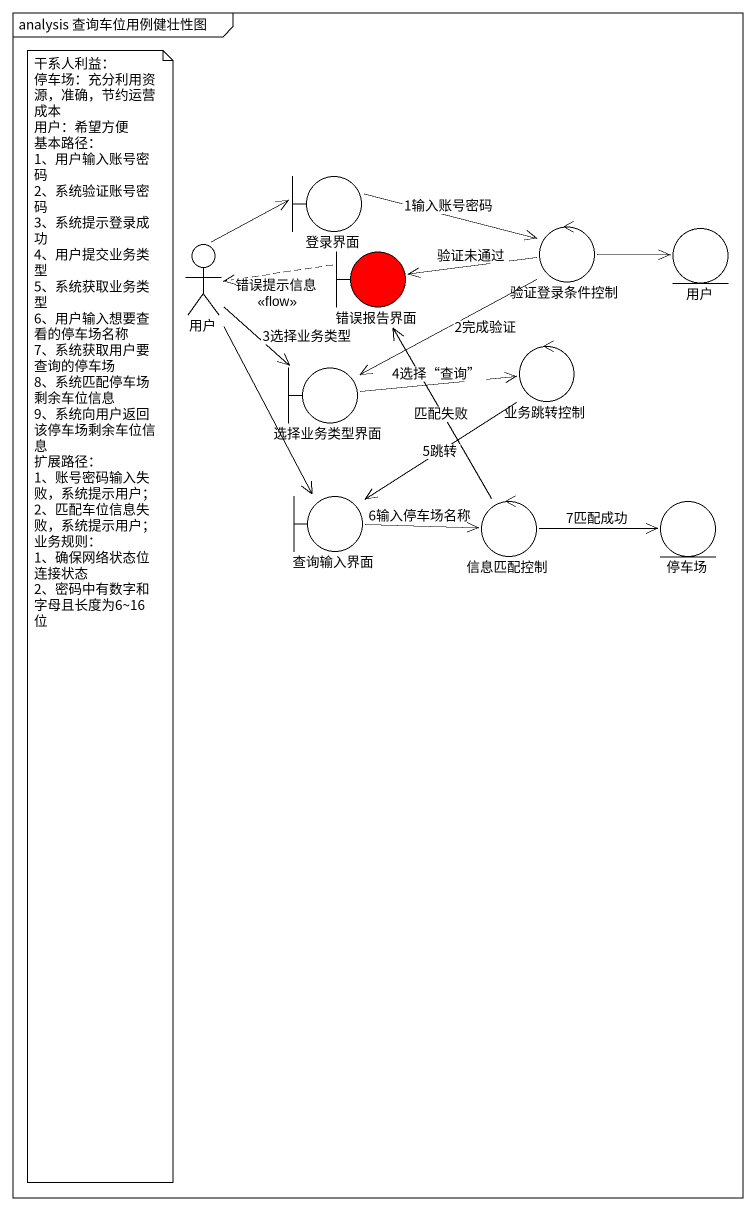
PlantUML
@startuml
mainframe analysis 查询车位用例健壮性图
boundary 登录界面
control 验证登录条件控制
entity 用户
actor "用户" as 用户_2
boundary 错误报告界面 #FF0000
control 业务跳转控制
boundary 选择业务类型界面
boundary 查询输入界面
control 信息匹配控制
entity 停车场
登录界面 -right-> 验证登录条件控制 : 1输入账号密码
验证登录条件控制 -right-> 用户
验证登录条件控制 -left-> 错误报告界面 : 验证未通过
验证登录条件控制 -left-> 选择业务类型界面 : 2完成验证
用户_2 -up-> 登录界面
用户_2 --> 选择业务类型界面 : 3选择业务类型
用户_2 --> 查询输入界面
错误报告界面 .left.> 用户_2 : 错误提示信息\n<<flow>>
业务跳转控制 --> 查询输入界面 : 5跳转
选择业务类型界面 -right-> 业务跳转控制 : 4选择“查询”
查询输入界面 -right-> 信息匹配控制 : 6输入停车场名称
信息匹配控制 -up-> 错误报告界面 : 匹配失败
信息匹配控制 -right-> 停车场 : 7匹配成功
note as N1
  干系人利益：
  停车场：充分利用资源，准确，节约运营成本
  用户：希望方便
  基本路径：
  1、用户输入账号密码
  2、系统验证账号密码
  3、系统提示登录成功
  4、用户提交业务类型
  5、系统获取业务类型
  6、用户输入想要查看的停车场名称
  7、系统获取用户要查询的停车场
  8、系统匹配停车场剩余车位信息
  9、系统向用户返回该停车场剩余车位信息
  扩展路径：
  1、账号密码输入失败，系统提示用户；
  2、匹配车位信息失败，系统提示用户；
  业务规则：
  1、确保网络状态位连接状态
  2、密码中有数字和字母且长度为6~16位
end note
@enduml
